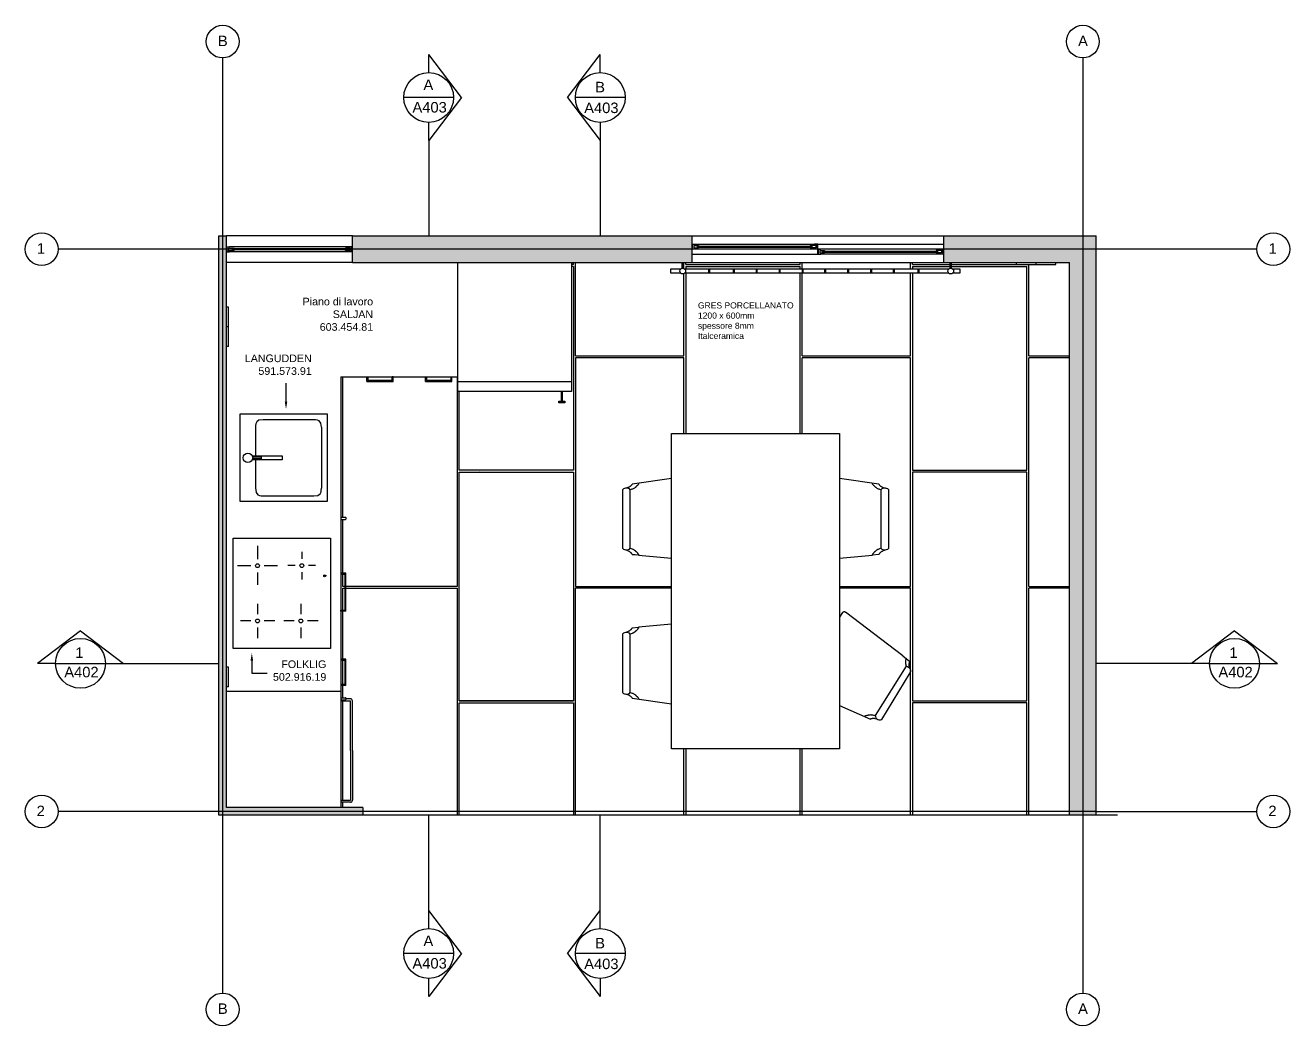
# Model space of a CAD drawing. Header units: millimetres. Extents: x 3813 to 53761, y -2555 to 21253.
# Drawn here: x 47132 to 53761, y -2555 to 2694 of the extents above; entities that cross this region are included whole.
import ezdxf

# ---------------------------------------------------------------- set-up
doc = ezdxf.new("R2010")
doc.units = ezdxf.units.MM
for name, color, linetype in [('#IMPIANTO', 9, 'Continuous'), ('1. Linee di taglio', 5, 'Continuous'), ('A-ANNO-TEXT', 3, 'Continuous'), ('A-FURN', 8, 'Continuous'), ('A-GLAZ-FULL', 4, 'Continuous'), ('A-WALL-FULL', 255, 'Continuous'), ('c', 8, 'Continuous'), ('SEZ', 4, 'Continuous'), ('WIDE_SEZ', 1, 'Continuous')]:
    doc.layers.add(name, color=color, linetype=linetype)
doc.styles.get("Standard").update_dxf_attribs({"font": 'arial.ttf'})

msp = doc.modelspace()

# ---------------------------------------------------------------- hatches: boundary and pattern name
at = {"true_color": 0xc7c8ca, "transparency": 33554623}
h = msp.add_hatch(color=9, dxfattribs=at)
h.dxf.hatch_style = 1
h.paths.add_polyline_path([(48186.6, 1589.6), (48146.7, 1589.6), (48146.7, -1450.5), (48186.6, -1450.5)])
at = {"true_color": 0xc7c8ca, "transparency": 33554585}
h = msp.add_hatch(color=9, dxfattribs=at)
h.dxf.hatch_style = 1
h.paths.add_polyline_path([(51946.7, 1589.6), (51946.7, 1449.6), (52606.7, 1449.6), (52606.7, -1450.5), (52746.7, -1450.5), (52746.7, 1589.6)])
h.paths.add_polyline_path([(48830, 1531.4), (48203.3, 1531.4), (48203.3, 1531.4)])
at = {"true_color": 0xc7c8ca, "transparency": 33554623}
h = msp.add_hatch(color=9, dxfattribs=at)
h.dxf.hatch_style = 1
h.paths.add_polyline_path([(50626.7, 1589.6), (48846.7, 1589.6), (48846.7, 1449.6), (50626.7, 1449.6)])
h = msp.add_hatch(color=9, dxfattribs=at)
h.dxf.hatch_style = 1
h.paths.add_polyline_path([(48902.4, -1410.5), (48186.7, -1410.5), (48186.7, -1450.5), (48902.4, -1450.5)])

# ---------------------------------------------------------------- linework, layer by layer
at = {"layer": '#IMPIANTO', "color": 2}
for p, q in [((50006.7, 1439.6), (49995.1, 1439.6)), ((50006.7, 1428.7), (49995.1, 1428.7)), ((50006.7, 1439.6), (50006.7, 1449.6)), ((50016.7, 959.9), (50016.7, 1449.6)), ((49396.7, 849.6), (49396.7, -250.1)), ((48796.7, -250.1), (48796.7, -189.3)), ((48806.7, -250.1), (48796.7, -250.1)), ((49396.7, -250.1), (48811.7, -250.1)), ((50016.7, -1450.5), (50016.7, -260.1)), ((49406.7, -851), (50006.7, -851)), ((49406.7, -1450.5), (49406.7, -861)), ((49406.7, -861), (50006.7, -861)), ((50006.7, -861), (50006.7, -1450.5))]:
    msp.add_line(p, q, dxfattribs=at)
for points in [[(50006.7, 1428.7), (50006.7, 359), (49406.7, 359), (49406.7, 772.6)], [(48796.7, 112.6), (48796.7, 849.6)], [(48796.7, -180.5), (48796.7, 101.6)], [(48796.7, -189.3), (48796.7, -185.5)], [(48796.7, -375.5), (48796.7, -260.1), (48806.7, -260.1)], [(48811.7, -260.1), (49396.7, -260.1), (49396.7, -1450.5)], [(48796.7, -383.3), (48796.7, -380.5)], [(48796.7, -631.4), (48796.7, -383.3)], [(48796.7, -740.4), (48796.7, -636.4)], [(48796.7, -764.4), (48796.7, -740.4)], [(48796.7, -834), (48796.7, -769.4)], [(48796.7, -1372), (48796.7, -850.4)], [(48796.7, -1410.5), (48796.7, -1382.5)]]:
    msp.add_lwpolyline(points, dxfattribs=at)
msp.add_lwpolyline([(49406.7, 349), (50006.7, 349), (50006.7, -851), (49406.7, -851)], close=True, dxfattribs=at)
at = {"color": 1}
for p, q in [((48186.7, -1410.5), (48186.7, 1589.6)), ((48902.4, -1410.5), (48186.7, -1410.5))]:
    msp.add_line(p, q, dxfattribs=at)
msp.add_line((49400.1, 1449.6), (49995.1, 1449.6))
at = {"color": 7}
for p, q in [((49400.1, 772.6), (49400.1, 1449.6)), ((49995.1, 1449.6), (49995.1, 772.6)), ((48786.7, 849.6), (49400.1, 849.6)), ((48786.7, 849.6), (48786.7, -1410.5)), ((48922.7, 849.6), (48927.7, 849.6)), ((49060.7, 849.6), (49055.7, 849.6)), ((49060.7, 849.6), (49060.7, 849.6)), ((49995.1, 822.6), (49400.1, 822.6)), ((49995.1, 772.6), (49400.1, 772.6)), ((48259.2, 303.3), (48259.2, 654.6)), ((48259.2, 654.6), (48714.2, 654.6)), ((48259.2, 194.6), (48259.2, 654.6)), ((48259.2, 654.6), (48339.2, 654.6)), ((48259.2, 654.6), (48299.2, 654.6)), ((48339.2, 654.6), (48684.2, 654.6)), ((48644.2, 624.6), (48378.5, 624.6)), ((48379.2, 624.6), (48378.5, 624.6)), ((48714.2, 654.6), (48714.2, 194.6)), ((48339.2, 584.6), (48339.2, 434.6)), ((48684.2, 585.2), (48684.2, 264.6)), ((48684.2, 585.2), (48684.2, 584.6)), ((48339.2, 414.6), (48339.2, 266.7)), ((48379.2, 224.6), (48644.8, 224.6)), ((48684.2, 194.6), (48259.2, 194.6)), ((48714.2, 194.6), (48488.3, 194.6)), ((48222, 3.7), (48732, 3.7)), ((48222, 3.7), (48477, 3.7)), ((48222, -368.8), (48222, 3.7)), ((48732, 3.7), (48732, -576.3)), ((48349.5, -36.3), (48349.5, -106.3)), ((48581.5, -68.4), (48581.5, -105.9)), ((48314.5, -141.3), (48244.5, -141.3)), ((48349.5, -176.3), (48349.5, -242.3)), ((48454.5, -141.3), (48384.5, -141.3)), ((48546.5, -140.9), (48509, -140.9)), ((48581.5, -175.9), (48581.5, -213.4)), ((48654, -140.9), (48616.5, -140.9)), ((48786.7, -180.5), (48786.7, -180.5)), ((48786.7, -180.5), (48786.7, -185.5)), ((48222, -576.3), (48222, -368.8)), ((48349.5, -341.3), (48349.5, -396.3)), ((48577, -341.2), (48577, -396.2)), ((48786.7, -380.5), (48786.7, -375.5)), ((48314.5, -431.3), (48259.5, -431.3)), ((48439.5, -431.3), (48384.5, -431.3)), ((48542, -431.2), (48487, -431.2)), ((48667, -431.2), (48612, -431.2)), ((48349.5, -466.3), (48349.5, -521.3)), ((48577, -466.2), (48577, -521.2)), ((48732, -576.3), (48222, -576.3)), ((48786.7, -631.4), (48786.7, -631.4)), ((48186.7, -800.5), (48786.7, -800.5))]:
    msp.add_line(p, q, dxfattribs=at)
at = {"color": 2}
for p, q in [((50595.1, 1439.6), (50595.1, 1449.6)), ((50595.1, 1439.6), (51195.1, 1439.6)), ((50595.1, 1428.7), (51195.1, 1428.7)), ((51195.1, 1439.6), (51195.1, 1449.6)), ((51205.1, 1414.4), (51205.1, 1449.6)), ((51205.1, 959.9), (51205.1, 1394.4)), ((51783.6, 1439.6), (51783.6, 1449.6)), ((51783.6, 1439.6), (51981.6, 1439.6)), ((51783.6, 1428.7), (51981.6, 1428.7)), ((51986.5, 1439.6), (52329.2, 1439.6)), ((51986.5, 1428.7), (52383.6, 1428.7)), ((52329.2, 1439.6), (52329.2, 1449.6)), ((52329.2, 1439.6), (52432.4, 1439.6)), ((52393.6, 959.9), (52393.6, 1439.6)), ((52432.4, 1439.6), (52432.4, 1449.6)), ((52432.4, 1439.6), (52432.4, 1449.6)), ((52432.4, 1439.6), (52535.5, 1439.6)), ((52535.5, 1439.6), (52535.5, 1449.6)), ((48196.7, 1214.4), (48186.7, 1214.4)), ((48196.7, 1111.3), (48196.7, 1214.4)), ((48196.7, 1111.3), (48186.7, 1111.3)), ((48196.7, 1111.3), (48186.7, 1111.3)), ((48196.7, 1008.1), (48196.7, 1111.3)), ((48196.7, 1008.1), (48186.7, 1008.1)), ((51205.1, 552.3), (51205.1, 949.9)), ((52393.6, -250.1), (52393.6, 949.9)), ((48323.7, 429.6), (48369.2, 429.6)), ((48369.2, 419.6), (48323.7, 419.6)), ((48369.2, 429.6), (48369.2, 419.6)), ((49510.8, 354.4), (49511.5, 354.4)), ((48711.4, -194.6), (48701.4, -194.6)), ((50016.7, -1450.5), (50016.7, -260.1)), ((52393.6, -1450.5), (52393.6, -260.1)), ((48196.7, -674), (48186.7, -674)), ((48196.7, -777.1), (48196.7, -674)), ((48196.7, -777.1), (48186.7, -777.1)), ((51205.1, -1450.5), (51205.1, -1102.3))]:
    msp.add_line(p, q, dxfattribs=at)
at = {"color": 8}
for p, q in [((48922.7, 824.6), (48922.7, 849.6)), ((48922.7, 824.6), (49060.7, 824.6)), ((48922.7, 824.6), (48923.7, 824.6)), ((48927.7, 829.6), (48927.7, 849.6)), ((48927.7, 843.6), (48927.7, 829.6)), ((49055.7, 829.6), (48927.7, 829.6)), ((49055.7, 829.6), (49055.7, 849.6)), ((49055.7, 843.6), (49055.7, 829.6)), ((49060.7, 824.6), (49060.7, 849.6)), ((49231.1, 824.6), (49231.1, 849.6)), ((49231.1, 824.6), (49369.1, 824.6)), ((49231.1, 824.6), (49232.1, 824.6)), ((49236.1, 829.6), (49236.1, 849.6)), ((49236.1, 843.6), (49236.1, 829.6)), ((49364.1, 829.6), (49236.1, 829.6)), ((49364.1, 829.6), (49364.1, 849.6)), ((49364.1, 843.6), (49364.1, 829.6)), ((49369.1, 824.6), (49369.1, 849.6)), ((49942.6, 722.6), (49942.6, 772.6)), ((49942.6, 772.6), (49947.6, 772.6)), ((49947.6, 772.6), (49947.6, 722.6)), ((49930.1, 712.6), (49930.1, 722.6)), ((49930.1, 722.6), (49960.1, 722.6)), ((49960.1, 712.6), (49930.1, 712.6)), ((49960.1, 722.6), (49960.1, 712.6)), ((48322.1, 434.6), (48479.2, 434.6)), ((48479.2, 414.6), (48322.1, 414.6)), ((48479.2, 434.6), (48479.2, 414.6)), ((48786.7, 112.6), (48810.7, 112.6)), ((48786.7, 101.6), (48810.7, 101.6)), ((48811.7, 111.6), (48810.7, 112.6)), ((48810.7, 101.6), (48811.7, 102.6)), ((48811.7, 111.6), (48811.7, 102.6)), ((48811.7, -180.5), (48786.7, -180.5)), ((48806.7, -185.5), (48786.7, -185.5)), ((48792.7, -185.5), (48806.7, -185.5)), ((48806.7, -185.5), (48806.7, -375.5)), ((48811.7, -380.5), (48811.7, -180.5)), ((48786.7, -375.5), (48806.7, -375.5)), ((48811.7, -380.5), (48786.7, -380.5)), ((48811.7, -631.4), (48786.7, -631.4)), ((48806.7, -636.4), (48786.7, -636.4)), ((48792.7, -636.4), (48806.7, -636.4)), ((48806.7, -636.4), (48806.7, -764.4)), ((48811.7, -769.4), (48811.7, -631.4)), ((48806.7, -764.4), (48786.7, -764.4)), ((48811.7, -769.4), (48786.7, -769.4)), ((48792.7, -764.4), (48806.7, -764.4)), ((48811.7, -769.4), (48811.7, -768.4)), ((48786.7, -834), (48810.7, -834)), ((48786.7, -845), (48810.7, -845)), ((48786.7, -850.4), (48836.7, -850.4)), ((48811.7, -835), (48810.7, -834)), ((48810.7, -845), (48811.7, -844)), ((48811.7, -835), (48811.7, -844)), ((48836.7, -839.9), (48811.7, -839.9)), ((48836.7, -1111.2), (48836.7, -850.4)), ((48847.2, -1111.2), (48847.2, -850.4)), ((48836.7, -1111.2), (48836.7, -1372)), ((48847.2, -1111.2), (48847.2, -1372)), ((48786.7, -1372), (48836.7, -1372)), ((48836.7, -1382.5), (48787.2, -1382.5))]:
    msp.add_line(p, q, dxfattribs=at)
at = {"color": 2}
for points in [[(50585.1, 1418.2), (50585.1, 1449.6)], [(50595.1, 1428.7), (50595.1, 1414.4)], [(50595.1, 1394.4), (50595.1, 552.3)], [(51195.1, 1414.4), (51195.1, 1428.7)], [(51195.1, 552.3), (51195.1, 1394.4)], [(51205.1, 959.9), (51773.6, 959.9), (51773.6, 1394.4)], [(51773.6, 1414.4), (51773.6, 1449.6)], [(51783.6, 1428.7), (51783.6, 1414.4)], [(51783.6, 1394.4), (51783.6, 359), (52383.6, 359), (52383.6, 1428.7)], [(50016.7, 959.9), (50585.1, 959.9), (50585.1, 1390.7)], [(50585.1, 552.3), (50585.1, 949.9), (50016.7, 949.9)], [(51400.8, -250.1), (51773.6, -250.1), (51773.6, 949.9), (51205.1, 949.9)], [(52393.6, 959.9), (52606.7, 959.9)], [(52606.7, 949.9), (52393.6, 949.9)], [(50016.7, -250.1), (50520.8, -250.1)], [(50520.8, -260.1), (50016.7, -260.1)], [(51773.6, -1450.5), (51773.6, -260.1), (51400.8, -260.1)], [(52393.6, -250.1), (52606.7, -250.1)], [(52606.7, -260.1), (52393.6, -260.1)], [(52383.6, -1450.5), (52383.6, -860.1), (51783.6, -860.1), (51783.6, -1450.5)], [(50585.1, -1450.5), (50585.1, -1102.3)], [(50595.1, -1102.3), (50595.1, -1450.5)], [(51195.1, -1450.5), (51195.1, -1102.3)]]:
    msp.add_lwpolyline(points, dxfattribs=at)
msp.add_lwpolyline([(52383.6, 349), (51783.6, 349), (51783.6, -851), (52383.6, -851)], close=True, dxfattribs=at)
at = {"color": 8}
msp.add_circle((48299.2, 424.6), 25, dxfattribs=at)
at = {"color": 7}
for centre in [(48349.5, -141.3), (48581.5, -140.9), (48349.5, -431.3), (48577, -431.2)]:
    msp.add_circle(centre, 10, dxfattribs=at)
at = {"color": 2}
msp.add_circle((48701.4, -194.6), 5, dxfattribs=at)
at = {"color": 8}
for centre, start, end in [((48836.7, -850.4), 0, 90), ((48836.7, -1372), 270, 0)]:
    msp.add_arc(centre, 10.5, start, end, dxfattribs=at)
at = {"color": 7}
for points in [[(48379.2, 624.6), (48341.6, 624.7), (48339.2, 584.6), (48339.2, 584.6), (48339.2, 584.6)], [(48684.2, 584.6), (48684.3, 622.2), (48644.2, 624.6), (48644.2, 624.6), (48644.2, 624.6)], [(48339.2, 266.7), (48339.1, 227), (48379.2, 224.6), (48379.2, 224.6), (48379.2, 224.6)], [(48644.2, 224.6), (48681.8, 224.4), (48684.2, 264.6), (48684.2, 264.6), (48684.2, 264.6)]]:
    msp.add_open_spline(points, degree=3, dxfattribs=at)
at = {"layer": '1. Linee di taglio', "color": 7}
for p, q in [((49247, 2089.6), (49247, 1589.6)), ((50146.7, 2089.6), (50146.7, 1589.6)), ((47646.7, -653.7), (48146.7, -653.7)), ((53246.7, -653.7), (52746.7, -653.7)), ((49247, -1950.5), (49247, -1450.5)), ((50146.7, -1950.5), (50146.7, -1450.5))]:
    msp.add_line(p, q, dxfattribs=at)
at = {"layer": 'A-ANNO-TEXT', "linetype": 'ByBlock', "lineweight": -2}
msp.add_line((48319.8, -705.6), (48399.8, -705.6), dxfattribs=at)
for points in [[(48498.9, 719.9), (48498.9, 816)], [(48319.8, -639.1), (48319.8, -705.6)]]:
    msp.add_lwpolyline(points, dxfattribs=at)
at = {"layer": 'A-ANNO-TEXT'}
for points in [[(48492.3, 719.9), (48498.9, 679.9), (48505.6, 719.9)], [(48313.1, -639.1), (48319.8, -599.1), (48326.4, -639.1)]]:
    msp.add_solid(points, dxfattribs=at)
at = {"layer": 'A-FURN', "color": 7}
for p, q in [((50626.7, 1589.6), (51946.7, 1589.6)), ((50626.7, 1449.6), (51946.7, 1449.6)), ((50520.8, -1102.3), (50520.8, 552.3)), ((50520.8, 552.3), (51400.8, 552.3)), ((51400.8, 552.3), (51400.8, -1102.3)), ((50280, 266.2), (50273.5, 264.5)), ((50278.8, 266), (50278.6, 265.9)), ((50286.7, 267.6), (50278.8, 266)), ((50286.7, 266.2), (50280, 266.2)), ((50295.7, 270.5), (50286.7, 267.6)), ((50293.3, 264.5), (50286.7, 266.2)), ((50520.8, 315.9), (50313.8, 286.8)), ((50313.8, 286.8), (50313.8, 286.8)), ((51607.8, 286.8), (51400.8, 315.9)), ((51607.8, 286.8), (51607.8, 286.8)), ((51625.9, 270.5), (51634.9, 267.6)), ((51634.8, 266.2), (51628.3, 264.5)), ((51641.5, 266.2), (51634.8, 266.2)), ((51634.9, 267.6), (51641.5, 266.2)), ((51648.1, 264.5), (51641.5, 266.2)), ((50267.6, 261.3), (50262.6, 256.7)), ((50262.6, 256.7), (50262.6, -49.2)), ((50273.5, 264.5), (50267.6, 261.3)), ((50299.2, 261.3), (50293.3, 264.5)), ((50304.1, 256.7), (50299.2, 261.3)), ((50304.1, -49.2), (50304.1, 256.7)), ((51622.4, 261.3), (51617.4, 256.7)), ((51617.4, 256.7), (51617.4, -49.2)), ((51628.3, 264.5), (51622.4, 261.3)), ((51654, 261.3), (51648.1, 264.5)), ((51659, 256.7), (51654, 261.3)), ((51659, -49.2), (51659, 256.7)), ((50262.6, -49.2), (50267.6, -53.8)), ((50267.6, -53.8), (50273.5, -57)), ((50273.5, -57), (50280, -58.7)), ((50285, -60), (50278, -58.4)), ((50280, -58.7), (50286.7, -58.7)), ((50286.7, -58.7), (50293.3, -57)), ((50293.3, -57), (50299.2, -53.8)), ((50299.2, -53.8), (50304.1, -49.2)), ((51617.4, -49.2), (51622.4, -53.8)), ((51622.4, -53.8), (51628.3, -57)), ((51628.3, -57), (51634.8, -58.7)), ((51634.8, -58.7), (51641.5, -58.7)), ((51636.5, -60), (51641.5, -58.7)), ((51641.5, -58.7), (51648.1, -57)), ((51648.1, -57), (51654, -53.8)), ((51654, -53.8), (51659, -49.2)), ((50347.2, -86), (50313.8, -82.9)), ((50313.8, -82.9), (50313.8, -82.9)), ((50313.8, -82.9), (50336.6, -84.9)), ((50347.2, -85.9), (50520.8, -101.1)), ((51400.8, -101.1), (51574.3, -86)), ((51607.8, -82.9), (51574.3, -86)), ((51607.8, -82.9), (51607.8, -82.9)), ((51416.1, -387.7), (51400.8, -412)), ((51733.3, -614), (51433, -386)), ((50313.8, -467), (50347.2, -464)), ((50520.8, -448.9), (50347.2, -464)), ((50267.6, -496.1), (50262.6, -500.7)), ((50262.6, -500.7), (50262.6, -806.6)), ((50273.5, -492.9), (50267.6, -496.1)), ((50280, -491.2), (50273.5, -492.9)), ((50285, -490), (50280, -491.2)), ((50286.7, -491.2), (50280, -491.2)), ((50293.3, -492.9), (50286.7, -491.2)), ((50299.2, -496.1), (50293.3, -492.9)), ((50304.1, -500.7), (50299.2, -496.1)), ((50304.1, -806.6), (50304.1, -500.7)), ((50313.8, -467), (50313.8, -467.1)), ((51733.3, -613.9), (51770.5, -643.8)), ((51770.5, -643.8), (51770.5, -643.8)), ((51750.2, -668), (51587.1, -926.8)), ((51622.3, -948.9), (51772.3, -703.1)), ((51750.2, -668), (51756.7, -669.7)), ((51756.7, -669.7), (51762.6, -673)), ((51762.6, -673), (51767.5, -677.6)), ((51766.4, -667.8), (51768.7, -676.9)), ((51767.5, -677.6), (51771.1, -683.3)), ((51768.7, -676.9), (51771.1, -683.3)), ((51771.1, -683.3), (51773.1, -689.7)), ((51773.6, -696.5), (51772.3, -703.1)), ((51773.1, -689.7), (51773.6, -696.5)), ((50262.6, -806.6), (50267.6, -811.2)), ((50267.6, -811.2), (50273.5, -814.4)), ((50273.5, -814.4), (50280, -816.1)), ((50286.7, -817.5), (50280, -816.1)), ((50280, -816.1), (50286.7, -816.1)), ((50286.7, -816.1), (50293.3, -814.4)), ((50295.7, -820.4), (50286.7, -817.5)), ((50293.3, -814.4), (50299.2, -811.2)), ((50299.2, -811.2), (50304.1, -806.6)), ((50313.8, -836.7), (50313.8, -836.7)), ((50313.8, -836.7), (50520.8, -865.8)), ((51400.8, -874.2), (51562.9, -947.1)), ((51587.1, -926.8), (51588.9, -933.3)), ((51562.9, -947.1), (51563, -947.1)), ((51586.9, -943), (51596.1, -945.3)), ((51588.9, -933.3), (51592.2, -939.2)), ((51592.2, -939.2), (51596.8, -944.1)), ((51596.1, -945.3), (51602.5, -947.7)), ((51596.8, -944.1), (51602.5, -947.7)), ((51602.5, -947.7), (51608.9, -949.7)), ((51608.9, -949.7), (51615.7, -950.2)), ((51615.7, -950.2), (51622.3, -948.9)), ((51400.8, -1102.3), (50520.8, -1102.3))]:
    msp.add_line(p, q, dxfattribs=at)
at = {"layer": 'A-FURN', "color": 2}
for p, q in [((51286.7, 1545.8), (51946.7, 1545.8)), ((50626.7, 1493.3), (51286.7, 1493.3))]:
    msp.add_line(p, q, dxfattribs=at)
at = {"layer": 'A-FURN'}
for p, q in [((50576.8, 1419.2), (50576.8, 1449.6)), ((50581.7, 1449.6), (50581.8, 1419.3)), ((50715.9, 1393.4), (50715.9, 1414.4)), ((50720.9, 1393.4), (50715.9, 1393.4)), ((50720.9, 1393.4), (50720.9, 1414.4)), ((50845, 1394.3), (50845, 1414.4)), ((50850, 1394.3), (50845, 1394.3)), ((50850, 1394.3), (50850, 1414.4)), ((50965.1, 1394.3), (50965.1, 1414.4)), ((50970.1, 1394.3), (50965.1, 1394.3)), ((50970.1, 1394.3), (50970.1, 1414.4)), ((51085.6, 1394.3), (51085.6, 1414.4)), ((51090.6, 1394.3), (51085.6, 1394.3)), ((51090.6, 1394.3), (51090.6, 1414.4)), ((51206.1, 1394.3), (51206.1, 1414.4)), ((51211.1, 1394.3), (51206.1, 1394.3)), ((51211.1, 1394.3), (51211.1, 1414.4)), ((51323.9, 1394.3), (51323.9, 1414.4)), ((51328.9, 1394.3), (51323.9, 1394.3)), ((51328.9, 1394.3), (51328.9, 1414.4)), ((51444.5, 1394.3), (51444.5, 1414.4)), ((51449.5, 1394.3), (51444.5, 1394.3)), ((51449.5, 1394.3), (51449.5, 1414.4)), ((51564.9, 1394.3), (51564.9, 1414.4)), ((51569.9, 1394.3), (51564.9, 1394.3)), ((51569.9, 1394.3), (51569.9, 1414.4)), ((51684.9, 1394.3), (51684.9, 1414.4)), ((51689.9, 1394.3), (51684.9, 1394.3)), ((51689.9, 1394.3), (51689.9, 1414.4)), ((51813.8, 1393.4), (51813.8, 1414.4)), ((51818.8, 1393.4), (51813.8, 1393.4)), ((51818.8, 1393.4), (51818.8, 1414.4)), ((51981.6, 1419.2), (51981.6, 1449.5)), ((51986.4, 1449.5), (51986.5, 1419.2))]:
    msp.add_line(p, q, dxfattribs=at)
for points in [[(50567.9, 1414.4), (50514.1, 1414.4), (50514.1, 1394.4), (50567.9, 1394.4)], [(51972.9, 1414.4), (50590.3, 1414.4)], [(50590.3, 1394.4), (50715.9, 1394.4)], [(50720.9, 1394.4), (50845, 1394.4)], [(50850, 1394.4), (50965.1, 1394.4)], [(50970.1, 1394.4), (51085.6, 1394.4)], [(51090.6, 1394.4), (51206.1, 1394.4)], [(51189.5, 1394.4), (51206.1, 1394.4)], [(51206.1, 1394.4), (51323.9, 1394.4)], [(51328.9, 1394.4), (51444.5, 1394.4)], [(51449.5, 1394.4), (51564.9, 1394.4)], [(51569.9, 1394.4), (51684.9, 1394.4)], [(51689.9, 1394.4), (51813.8, 1394.4)], [(51818.8, 1394.4), (51972.9, 1394.4)], [(51995.3, 1394.4), (52034.1, 1394.4), (52034.1, 1414.4), (51995.3, 1414.4)]]:
    msp.add_lwpolyline(points, dxfattribs=at)
for centre in [(50579.1, 1404.4), (51984.1, 1404.4)]:
    msp.add_circle(centre, 15, dxfattribs=at)
at = {"layer": 'A-FURN', "color": 7}
msp.add_arc((51425.5, -396), 12.5, 52.79165, 138.79165, dxfattribs=at)
for points in [[(50295.3, 270.2), (50296.1, 270.7), (50296.8, 271.2), (50297.5, 271.7)], [(50311.1, 281.8), (50311.8, 282.6), (50312.6, 283.5), (50313, 284.3)], [(50313, 284.3), (50313.4, 285.1), (50313.7, 286), (50313.8, 286.8)], [(50329, 268.3), (50327.8, 267.3), (50326.7, 266.4), (50325.3, 265.4)], [(50332.3, 271.2), (50331.3, 270.2), (50330.1, 269.3), (50329, 268.3)], [(50341.4, 279.9), (50340.4, 279), (50339.4, 278), (50338.4, 277)], [(50344.1, 282.8), (50343.3, 281.9), (50342.4, 280.9), (50341.4, 279.9)], [(50346.3, 285.7), (50345.7, 284.8), (50345, 283.8), (50344.1, 282.8)], [(50347.5, 288.7), (50347.3, 287.7), (50346.8, 286.7), (50346.3, 285.7)], [(50347.6, 291.5), (50347.8, 290.6), (50347.8, 289.6), (50347.5, 288.7)], [(51574.3, 288.7), (51573.8, 289.6), (51573.7, 290.6), (51573.9, 291.6)], [(51575.3, 285.7), (51574.7, 286.7), (51574.5, 287.7), (51574.3, 288.7)], [(51577.4, 282.8), (51576.6, 283.8), (51575.7, 284.8), (51575.3, 285.7)], [(51580.1, 279.9), (51579.1, 280.9), (51578.3, 281.9), (51577.4, 282.8)], [(51583.2, 277), (51582.1, 278), (51581.1, 279), (51580.1, 279.9)], [(51592.5, 268.3), (51591.4, 269.3), (51590.3, 270.2), (51589.3, 271.2)], [(51596.6, 265.4), (51595, 266.4), (51593.7, 267.3), (51592.5, 268.3)], [(51607.8, 286.8), (51607.8, 286), (51608.1, 285.1), (51608.6, 284.3)], [(51608.6, 284.3), (51609, 283.5), (51609.7, 282.6), (51610.5, 281.8)], [(51624, 271.7), (51624.7, 271.2), (51625.5, 270.7), (51625.9, 270.5)], [(50313, 259.6), (50310.4, 258.6), (50307.5, 257.6), (50304.1, 256.7)], [(51617.4, 256.7), (51614, 257.6), (51611.1, 258.6), (51608.5, 259.6)], [(50297.5, -66.1), (50296.3, -65.1), (50295.1, -64.2), (50285, -60)], [(50304.1, -49.2), (50307.5, -50.2), (50310.4, -51.2), (50313, -52.3)], [(50313, -52.3), (50315.6, -53.3), (50317.8, -54.3), (50319.7, -55.3)], [(50319.7, -55.3), (50323.7, -57.4), (50326.5, -59.4), (50328.9, -61.5)], [(50328.9, -61.5), (50330, -62.5), (50331.1, -63.5), (50332.1, -64.5)], [(51589.4, -64.5), (51590.5, -63.5), (51591.6, -62.5), (51592.7, -61.5)], [(51592.7, -61.5), (51595, -59.4), (51597.2, -57.4), (51601.8, -55.3)], [(51601.8, -55.3), (51603.8, -54.3), (51606.4, -53.3), (51608.6, -52.3)], [(51608.6, -52.3), (51611.1, -51.2), (51614.1, -50.2), (51617.4, -49.2)], [(51636.5, -60), (51626.5, -64.2), (51625.2, -65.1), (51624, -66.1)], [(50308.3, -74.5), (50307.3, -73.6), (50306.2, -72.6), (50305, -71.7)], [(50311.1, -77.3), (50310.3, -76.4), (50309.3, -75.4), (50308.3, -74.5)], [(50313, -80.1), (50312.5, -79.2), (50311.8, -78.3), (50311.1, -77.3)], [(50313.8, -82.9), (50313.7, -82), (50313.4, -81.1), (50313, -80.1)], [(50343.8, -76.8), (50344.6, -77.8), (50345.5, -78.8), (50345.9, -79.8)], [(50345.9, -79.8), (50346.5, -80.9), (50346.7, -81.9), (50346.8, -82.9)], [(50347.1, -82.9), (50347.4, -83.9), (50347.4, -84.9), (50347.2, -86)], [(51574.3, -86), (51574.1, -84.9), (51574.2, -83.9), (51574.4, -82.9)], [(51574.4, -82.9), (51574.7, -81.9), (51575.1, -80.9), (51575.6, -79.8)], [(51575.6, -79.8), (51576.2, -78.8), (51576.9, -77.8), (51577.7, -76.8)], [(51608.6, -80.1), (51608.1, -81.1), (51607.8, -82), (51607.8, -82.9)], [(51610.5, -77.3), (51609.7, -78.3), (51609.3, -79.2), (51608.6, -80.1)], [(51613, -74.5), (51612.2, -75.4), (51611.2, -76.4), (51610.5, -77.3)], [(51616.6, -71.7), (51615.4, -72.6), (51614.1, -73.6), (51613, -74.5)], [(50347.2, -464), (50347.4, -465), (50347.4, -466), (50347.1, -467)], [(50285, -490), (50295.1, -485.7), (50296.3, -484.8), (50297.5, -483.9)], [(50313, -497.7), (50310.4, -498.7), (50307.5, -499.7), (50304.1, -500.7)], [(50305, -478.2), (50306.2, -477.3), (50307.4, -476.4), (50308.5, -475.4)], [(50308.5, -475.4), (50309.3, -474.5), (50310.4, -473.5), (50311.1, -472.6)], [(50311.1, -472.6), (50311.8, -471.7), (50312.3, -470.7), (50313, -469.8)], [(50313, -469.8), (50313.4, -468.9), (50313.7, -467.9), (50313.8, -467)], [(50319.7, -494.6), (50317.8, -495.6), (50315.2, -496.6), (50313, -497.7)], [(50328.9, -488.5), (50326.5, -490.5), (50324.4, -492.6), (50319.7, -494.6)], [(50332.1, -485.4), (50331.1, -486.4), (50329.9, -487.5), (50328.9, -488.5)], [(50345.9, -470.1), (50345.3, -471.1), (50344.6, -472.1), (50343.8, -473.2)], [(50347.1, -467), (50346.9, -468.1), (50346.5, -469.1), (50345.9, -470.1)], [(51746.8, -640.7), (51746.6, -642.3), (51746.3, -643.7), (51746.3, -645.4)], [(51746.3, -645.4), (51746.4, -647.5), (51746.4, -649.2), (51746.7, -651.6)], [(51746.7, -651.6), (51747, -653.8), (51747.6, -656.5), (51748.2, -659.4)], [(51747.5, -636.4), (51747.2, -637.8), (51747, -639.3), (51746.8, -640.7)], [(51748.2, -659.4), (51748.5, -661.6), (51749.2, -664.6), (51750.2, -668)], [(51767.7, -648.7), (51768, -647.6), (51768.3, -646.5), (51768.9, -645.8)], [(51768.9, -645.8), (51769.3, -644.9), (51769.9, -644.2), (51770.5, -643.8)], [(51766.4, -667.8), (51766.4, -667.3), (51766.4, -666.4), (51766.4, -665.5)], [(50297.5, -821.7), (50296.8, -821.2), (50296.1, -820.7), (50295.7, -820.4)], [(50304.1, -806.6), (50307.5, -807.6), (50310.4, -808.5), (50313, -809.5)], [(50313, -834.2), (50312.5, -833.4), (50311.8, -832.6), (50311.1, -831.7)], [(50313.8, -836.7), (50313.7, -835.9), (50313.4, -835.1), (50313, -834.2)], [(50325, -815.3), (50326.5, -816.3), (50327.8, -817.3), (50329, -818.2)], [(50329, -818.2), (50330.2, -819.2), (50331.3, -820.2), (50332.3, -821.1)], [(50338.4, -827), (50339.4, -827.9), (50340.5, -828.9), (50341.4, -829.9)], [(50341.4, -829.9), (50342.4, -830.8), (50343.3, -831.8), (50344.1, -832.8)], [(50344.1, -832.8), (50345, -833.7), (50345.8, -834.7), (50346.3, -835.7)], [(50346.3, -835.7), (50346.8, -836.6), (50347.1, -837.6), (50347.5, -838.6)], [(50347.5, -838.6), (50347.8, -839.5), (50347.8, -840.5), (50347.6, -841.4)], [(51536, -928.9), (51537, -928.4), (51538.1, -928), (51539.3, -927.6)], [(51539.3, -927.6), (51540.6, -927.2), (51541.9, -926.9), (51543.2, -926.6)], [(51543.2, -926.6), (51544.5, -926.3), (51545.9, -926), (51547.3, -925.7)], [(51555.6, -924.1), (51557, -923.8), (51558.5, -923.6), (51559.9, -923.4)], [(51559.9, -923.4), (51561.4, -923.2), (51562.9, -922.9), (51564.6, -922.9)], [(51564.6, -922.9), (51566.6, -923), (51568.4, -923), (51570.8, -923.3)], [(51570.8, -923.3), (51573, -923.6), (51575.7, -924.1), (51578.6, -924.8)], [(51578.6, -924.8), (51580.8, -925.1), (51583.8, -925.8), (51587.1, -926.8)], [(51565, -945.4), (51564.1, -945.9), (51563.4, -946.5), (51562.9, -947.1)], [(51567.9, -944.3), (51566.8, -944.6), (51565.7, -944.9), (51565, -945.4)], [(51586.9, -943), (51586.5, -943), (51585.6, -943), (51584.7, -943)]]:
    msp.add_open_spline(points, degree=3, dxfattribs=at)
for points, knots in [([(50297.5, 271.7), (50298.8, 272.6), (50301.3, 274.2), (50305, 276.8), (50308.4, 279.3), (50310.2, 280.9), (50311.1, 281.8)], [0.5000001, 0.5000001, 0.5000001, 0.5000001, 0.5833333, 0.6666667, 0.75, 0.8333326, 0.8333326, 0.8333326, 0.8333326]), ([(50325, 265.4), (50323.5, 264.4), (50320.3, 262.5), (50315.1, 260.5), (50312.3, 259.6)], [-0.2499995, -0.2499995, -0.2499995, -0.2499995, -0.1666667, -0.0833336, -0.0833336, -0.0833336, -0.0833336]), ([(50338.4, 277), (50337.3, 276.1), (50335.2, 274.1), (50333.3, 272.2), (50332.3, 271.2)], [-0.5833333, -0.5833333, -0.5833333, -0.5833333, -0.5, -0.416667, -0.416667, -0.416667, -0.416667]), ([(51589.3, 271.2), (51588.2, 272.2), (51586.3, 274.1), (51584.2, 276.1), (51583.2, 277)], [0.416667, 0.416667, 0.416667, 0.416667, 0.5, 0.5833333, 0.5833333, 0.5833333, 0.5833333]), ([(51608.5, 259.6), (51605.9, 260.5), (51601.5, 262.5), (51598.1, 264.4), (51596.6, 265.4)], [0.0833336, 0.0833336, 0.0833336, 0.0833336, 0.1666667, 0.2499995, 0.2499995, 0.2499995, 0.2499995]), ([(51610.5, 281.8), (51612.1, 280.1), (51615.3, 277.6), (51620.2, 274.2), (51622.8, 272.6), (51624, 271.7)], [-0.8333326, -0.8333326, -0.8333326, -0.8333326, -0.6666667, -0.5833333, -0.5000001, -0.5000001, -0.5000001, -0.5000001]), ([(50305, -71.7), (50303.8, -70.8), (50301.3, -68.9), (50298.8, -67), (50297.5, -66.1)], [0.3333333, 0.3333333, 0.3333333, 0.3333333, 0.4166667, 0.4999999, 0.4999999, 0.4999999, 0.4999999]), ([(50332.1, -64.5), (50333.1, -65.5), (50335, -67.6), (50337.1, -69.6), (50338.1, -70.6)], [0.4166668, 0.4166668, 0.4166668, 0.4166668, 0.5, 0.5833333, 0.5833333, 0.5833333, 0.5833333]), ([(51583.4, -70.6), (51584.4, -69.6), (51586.5, -67.6), (51588.4, -65.5), (51589.4, -64.5)], [-0.5833333, -0.5833333, -0.5833333, -0.5833333, -0.5, -0.4166668, -0.4166668, -0.4166668, -0.4166668]), ([(51624, -66.1), (51622.8, -67), (51620.2, -68.9), (51617.8, -70.8), (51616.6, -71.7)], [-0.4999999, -0.4999999, -0.4999999, -0.4999999, -0.4166667, -0.3333333, -0.3333333, -0.3333333, -0.3333333]), ([(50338.1, -70.6), (50339.2, -71.7), (50341.2, -73.7), (50343, -75.7), (50343.8, -76.8)], [0.5833334, 0.5833334, 0.5833334, 0.5833334, 0.6666667, 0.75, 0.75, 0.75, 0.75]), ([(51577.7, -76.8), (51578.5, -75.7), (51580.3, -73.7), (51582.4, -71.7), (51583.4, -70.6)], [-0.75, -0.75, -0.75, -0.75, -0.6666667, -0.5833334, -0.5833334, -0.5833334, -0.5833334]), ([(50297.5, -483.9), (50298.8, -482.9), (50301.4, -481), (50303.8, -479.2), (50305, -478.2)], [-0.4999999, -0.4999999, -0.4999999, -0.4999999, -0.4166667, -0.3333333, -0.3333333, -0.3333333, -0.3333333]), ([(50343.8, -473.2), (50343, -474.2), (50341.2, -476.2), (50338.1, -479.3), (50335, -482.3), (50333.1, -484.4), (50332.1, -485.4)], [-0.75, -0.75, -0.75, -0.75, -0.6666667, -0.5833333, -0.5, -0.4166668, -0.4166668, -0.4166668, -0.4166668]), ([(51749.9, -627.2), (51748.9, -629.5), (51748.4, -632.4), (51747.7, -635), (51747.5, -636.4)], [-0.5833333, -0.5833333, -0.5833333, -0.5833333, -0.5, -0.4166672, -0.4166672, -0.4166672, -0.4166672]), ([(51766.4, -665.5), (51766.5, -664), (51766.5, -661), (51766.7, -658), (51766.7, -656.5)], [0.5000005, 0.5000005, 0.5000005, 0.5000005, 0.5833333, 0.6666663, 0.6666663, 0.6666663, 0.6666663]), ([(51766.7, -656.5), (51766.8, -655.1), (51767, -652.3), (51767.5, -649.9), (51767.7, -648.7)], [0.6666667, 0.6666667, 0.6666667, 0.6666667, 0.75, 0.8333328, 0.8333328, 0.8333328, 0.8333328]), ([(50311.1, -831.7), (50309.5, -830), (50306.3, -827.5), (50301.3, -824.2), (50298.8, -822.5), (50297.5, -821.7)], [-0.8333326, -0.8333326, -0.8333326, -0.8333326, -0.6666667, -0.5833333, -0.5000001, -0.5000001, -0.5000001, -0.5000001]), ([(50313, -809.5), (50315.6, -810.5), (50320.1, -812.4), (50323.5, -814.4), (50325, -815.3)], [0.0833336, 0.0833336, 0.0833336, 0.0833336, 0.1666667, 0.2499995, 0.2499995, 0.2499995, 0.2499995]), ([(50332.3, -821.1), (50333.3, -822.1), (50335.3, -824), (50337.3, -826), (50338.4, -827)], [0.416667, 0.416667, 0.416667, 0.416667, 0.5, 0.5833333, 0.5833333, 0.5833333, 0.5833333]), ([(51547.3, -925.7), (51548.7, -925.5), (51551.5, -925), (51554.2, -924.3), (51555.6, -924.1)], [-0.5833333, -0.5833333, -0.5833333, -0.5833333, -0.5, -0.4166672, -0.4166672, -0.4166672, -0.4166672]), ([(51531.8, -933.1), (51532.1, -932.2), (51533.3, -930.6), (51535, -929.4), (51536, -928.9)], [-0.9982488, -0.9982488, -0.9982488, -0.9982488, -0.9166667, -0.8333333, -0.8333333, -0.8333333, -0.8333333]), ([(51575.7, -943.3), (51574.3, -943.4), (51571.5, -943.6), (51569.1, -944.1), (51567.9, -944.3)], [0.6666667, 0.6666667, 0.6666667, 0.6666667, 0.75, 0.8333328, 0.8333328, 0.8333328, 0.8333328]), ([(51584.7, -943), (51583.2, -943.1), (51580.2, -943.1), (51577.2, -943.2), (51575.7, -943.3)], [0.5000005, 0.5000005, 0.5000005, 0.5000005, 0.5833333, 0.6666663, 0.6666663, 0.6666663, 0.6666663])]:
    msp.add_open_spline(points, degree=3, knots=knots, dxfattribs=at)
at = {"layer": 'A-GLAZ-FULL', "color": 2}
for p, q in [((48186.7, 1531.4), (48203.3, 1531.4)), ((48197.1, 1511.6), (48197.1, 1525)), ((48197.1, 1525), (48226.3, 1525)), ((48846.7, 1531.4), (48203.3, 1531.4)), ((48226.3, 1520.8), (48226.3, 1525)), ((48836.2, 1525), (48810.8, 1525)), ((48810.8, 1520.8), (48810.8, 1525)), ((48836.2, 1511.6), (48836.2, 1525)), ((50626.7, 1545.8), (50643.3, 1545.8)), ((50643.3, 1543.3), (50629.2, 1543.3)), ((50629.2, 1519.6), (50629.2, 1543.3)), ((50629.2, 1543.3), (50629.2, 1519.6)), ((50643.3, 1543.3), (50629.2, 1543.3)), ((50637.1, 1539.4), (50662.5, 1539.4)), ((50637.1, 1539.4), (50637.1, 1526)), ((50637.1, 1526), (50662.5, 1526)), ((50643.3, 1545.8), (51270, 1545.8)), ((50643.3, 1545.8), (50643.3, 1543.3)), ((50652.5, 1535.2), (51257, 1535.2)), ((50652.5, 1530.2), (51257, 1530.2)), ((50662.5, 1539.4), (50662.5, 1535.2)), ((50662.5, 1530.2), (50662.5, 1526)), ((51276.2, 1539.4), (51247, 1539.4)), ((51247, 1539.4), (51247, 1535.2)), ((51247, 1530.2), (51247, 1526)), ((51276.2, 1526), (51247, 1526)), ((51257, 1530.2), (51257, 1535.2)), ((51270, 1543.3), (51270, 1545.8)), ((51286.7, 1545.8), (51270, 1545.8)), ((51270, 1543.3), (51284.2, 1543.3)), ((51276.2, 1539.4), (51276.2, 1526)), ((51284.2, 1519.6), (51284.2, 1543.3)), ((51286.7, 1493.3), (51286.7, 1545.8)), ((48186.7, 1505.2), (48203.3, 1505.2)), ((48203.3, 1507.7), (48189.2, 1507.7)), ((48197.1, 1511.6), (48226.3, 1511.6)), ((48203.3, 1507.7), (48203.3, 1505.2)), ((48830, 1505.2), (48203.3, 1505.2)), ((48820.8, 1520.8), (48216.3, 1520.8)), ((48216.3, 1520.8), (48216.3, 1515.8)), ((48820.8, 1515.8), (48216.3, 1515.8)), ((48226.3, 1511.6), (48226.3, 1515.8)), ((48810.8, 1511.6), (48810.8, 1515.8)), ((48836.2, 1511.6), (48810.8, 1511.6)), ((48820.8, 1515.8), (48820.8, 1520.8)), ((48830, 1507.7), (48844.2, 1507.7)), ((48830, 1507.7), (48830, 1505.2)), ((48830, 1507.7), (48844.2, 1507.7)), ((48830, 1505.2), (48830, 1507.7)), ((48846.7, 1505.2), (48830, 1505.2)), ((51286.7, 1493.3), (51303.3, 1493.3)), ((51303.3, 1517.1), (51289.2, 1517.1)), ((51289.2, 1493.3), (51289.2, 1517.1)), ((51289.2, 1517.1), (51289.2, 1493.3)), ((51303.3, 1517.1), (51289.2, 1517.1)), ((51297.1, 1513.1), (51322.5, 1513.1)), ((51297.1, 1513.1), (51297.1, 1499.8)), ((51297.1, 1499.8), (51322.5, 1499.8)), ((51303.3, 1519.6), (51303.3, 1517.1)), ((51930, 1493.3), (51303.3, 1493.3)), ((51312.5, 1508.9), (51917, 1508.9)), ((51312.5, 1503.9), (51312.5, 1508.9)), ((51312.5, 1503.9), (51917, 1503.9)), ((51322.5, 1513.1), (51322.5, 1508.9)), ((51322.5, 1503.9), (51322.5, 1499.8)), ((51936.2, 1513.1), (51907, 1513.1)), ((51907, 1513.1), (51907, 1508.9)), ((51907, 1503.9), (51907, 1499.8)), ((51936.2, 1499.8), (51907, 1499.8)), ((51917, 1503.9), (51917, 1508.9)), ((51930, 1517.1), (51930, 1519.6)), ((51930, 1517.1), (51944.2, 1517.1)), ((51946.7, 1493.3), (51930, 1493.3)), ((51936.2, 1513.1), (51936.2, 1499.8)), ((51944.2, 1493.3), (51944.2, 1517.1))]:
    msp.add_line(p, q, dxfattribs=at)
at = {"layer": 'A-WALL-FULL', "color": 7}
for p, q in [((48166.7, 2522.4), (48166.7, -2383.3)), ((52676.7, 2522.4), (52676.7, -2383.3)), ((49247, 2089.6), (49247, 2184.5)), ((50146.7, 2184.5), (50146.7, 2089.6)), ((48846.7, 1589.6), (48186.7, 1589.6)), ((53589.8, 1519.6), (47303.5, 1519.6)), ((48846.7, 1449.6), (48186.7, 1449.6)), ((48927.7, 849.6), (49055.7, 849.6)), ((48786.7, -189.3), (48786.7, -383.3)), ((48146.7, -1430.5), (47303.5, -1430.5)), ((52746.7, -1430.5), (53589.8, -1430.5)), ((49247, -2401.7), (49247, -2306.8)), ((50146.7, -2306.8), (50146.7, -2401.7))]:
    msp.add_line(p, q, dxfattribs=at)
at = {"layer": 'A-WALL-FULL', "color": 1}
for p, q in [((48186.7, -1410.5), (48186.7, 1589.6)), ((48846.7, 1449.6), (48846.7, 1589.6)), ((50626.7, 1589.6), (50626.7, 1449.6)), ((51946.7, 1589.6), (51946.7, 1449.6)), ((48902.4, -1410.5), (48186.7, -1410.5))]:
    msp.add_line(p, q, dxfattribs=at)
at = {"layer": 'A-WALL-FULL', "color": 2}
for p, q in [((48189.2, 1507.7), (48189.2, 1531.4)), ((48844.2, 1507.7), (48844.2, 1531.4)), ((50016.7, 949.9), (50016.7, -250.1))]:
    msp.add_line(p, q, dxfattribs=at)
at = {"layer": 'A-WALL-FULL', "color": 8}
msp.add_line((52746.7, -1430.5), (48146.7, -1430.5), dxfattribs=at)
at = {"layer": 'c', "color": 7}
for p, q in [((49418.3, 2315.2), (49247, 2540.8)), ((49247, 2445.9), (49247, 2540.8)), ((49975.4, 2315.2), (50146.7, 2540.8)), ((50146.7, 2445.9), (50146.7, 2540.8)), ((49377.8, 2315.2), (49116.3, 2315.2)), ((49418.3, 2315.2), (49247, 2089.6)), ((49975.4, 2315.2), (50146.7, 2089.6)), ((50277.4, 2315.2), (50015.9, 2315.2)), ((47421, -482.5), (47195.4, -653.7)), ((47421, -482.5), (47646.7, -653.7)), ((53472.3, -482.5), (53246.7, -653.7)), ((53472.3, -482.5), (53697.9, -653.7)), ((47290.3, -653.7), (47195.4, -653.7)), ((47290.3, -653.7), (47646.7, -653.7)), ((53341.6, -653.7), (53246.7, -653.7)), ((53341.6, -653.7), (53697.9, -653.7)), ((49418.3, -2176.1), (49247, -1950.5)), ((49247, -2045.4), (49247, -1950.5)), ((49975.4, -2176.1), (50146.7, -1950.5)), ((50146.7, -2045.4), (50146.7, -1950.5)), ((49377.8, -2176.1), (49116.3, -2176.1)), ((49418.3, -2176.1), (49247, -2401.7)), ((49975.4, -2176.1), (50146.7, -2401.7)), ((50277.4, -2176.1), (50015.9, -2176.1))]:
    msp.add_line(p, q, dxfattribs=at)
for centre, radius in [((48166.7, 2608.2), 85.8), ((52676.7, 2608.2), 85.8), ((49247, 2315.2), 130.7), ((50146.7, 2315.2), 130.7), ((47217.7, 1519.6), 85.8), ((53675.6, 1519.6), 85.8), ((47421, -653.7), 130.7), ((53472.3, -653.7), 130.7), ((47217.7, -1430.5), 85.8), ((53675.6, -1430.5), 85.8), ((49247, -2176.1), 130.7), ((50146.7, -2176.1), 130.7), ((48166.7, -2469.1), 85.8), ((52676.7, -2469.1), 85.8)]:
    msp.add_circle(centre, radius, dxfattribs=at)
at = {"layer": 'SEZ', "color": 5}
for p, q in [((52606.7, -1450.5), (48902.4, -1450.5)), ((52859.1, -1450.5), (52606.7, -1450.5))]:
    msp.add_line(p, q, dxfattribs=at)
at = {"layer": 'WIDE_SEZ', "color": 5}
msp.add_line((48146.7, -1450.5), (48146.7, 1589.6), dxfattribs=at)
at = {"layer": 'WIDE_SEZ'}
for p, q in [((48146.7, 1589.6), (48186.7, 1589.6)), ((48846.7, 1589.6), (50626.7, 1589.6)), ((51946.7, 1589.6), (52746.7, 1589.6)), ((48846.7, 1449.6), (50626.7, 1449.6)), ((51946.7, 1449.6), (52606.7, 1449.6)), ((48902.4, -1450.5), (48146.7, -1450.5))]:
    msp.add_line(p, q, dxfattribs=at)
at = {"layer": 'WIDE_SEZ', "color": 5}
msp.add_lwpolyline([(52746.7, -1450.5), (52746.7, 1589.6), (52746.7, 1589.6)], dxfattribs=at)
at = {"layer": 'WIDE_SEZ'}
for points in [[(52606.7, -1450.5), (52606.7, 1449.6)], [(48902.4, -1410.5), (48902.4, -1450.5)]]:
    msp.add_lwpolyline(points, dxfattribs=at)

# ---------------------------------------------------------------- texts
at = {"layer": '1. Linee di taglio'}
for s, height, p in [('B', 55.1, (48141.9, 2584.4)), ('A', 55.1, (52651.9, 2584.4)), ('A', 55.1, (49219.6, 2354.3)), ('B', 55.1, (50120, 2342.2)), ('A403', 55.14, (49162, 2236.2)), ('A403', 55.14, (50062.4, 2233.3)), ('1', 55.1, (47193, 1495.7)), ('1', 55.1, (53650.9, 1495.7)), ('1', 55.1, (47394, -625.3)), ('1', 55.1, (53445.3, -625.3)), ('A402', 55.14, (47336.4, -727.1)), ('A402', 55.14, (53387.7, -727.1)), ('2', 55.1, (47191.7, -1455.3)), ('2', 55.1, (53649.7, -1455.3)), ('A', 55.1, (49219.6, -2137)), ('B', 55.1, (50120, -2149.1)), ('A403', 55.14, (49162, -2255.1)), ('A403', 55.14, (50062.4, -2258)), ('B', 55.1, (48141.9, -2493)), ('A', 55.1, (52651.9, -2493))]:
    msp.add_text(s, height=height, dxfattribs=at).set_placement(p)
at = {"layer": 'A-ANNO-TEXT'}
for s, insert, char_height, attachment_point in [('Piano di lavoro\\PSALJAN\\P603.454.81', (48955.5, 1264.6), 40, 3), ('GRES PORCELLANATO\\P1200 x 600mm\\Pspessore 8mm\\PItalceramica', (50658.7, 1240.3), 32, 1), ('LANGUDDEN\\P591.573.91', (48633.8, 966.7), 40, 3), ('FOLKLIG\\P502.916.19', (48710.3, -638.3), 40, 3)]:
    msp.add_mtext(s, dxfattribs=dict(at, insert=insert, char_height=char_height, attachment_point=attachment_point))

doc.saveas('drawing.dxf')
